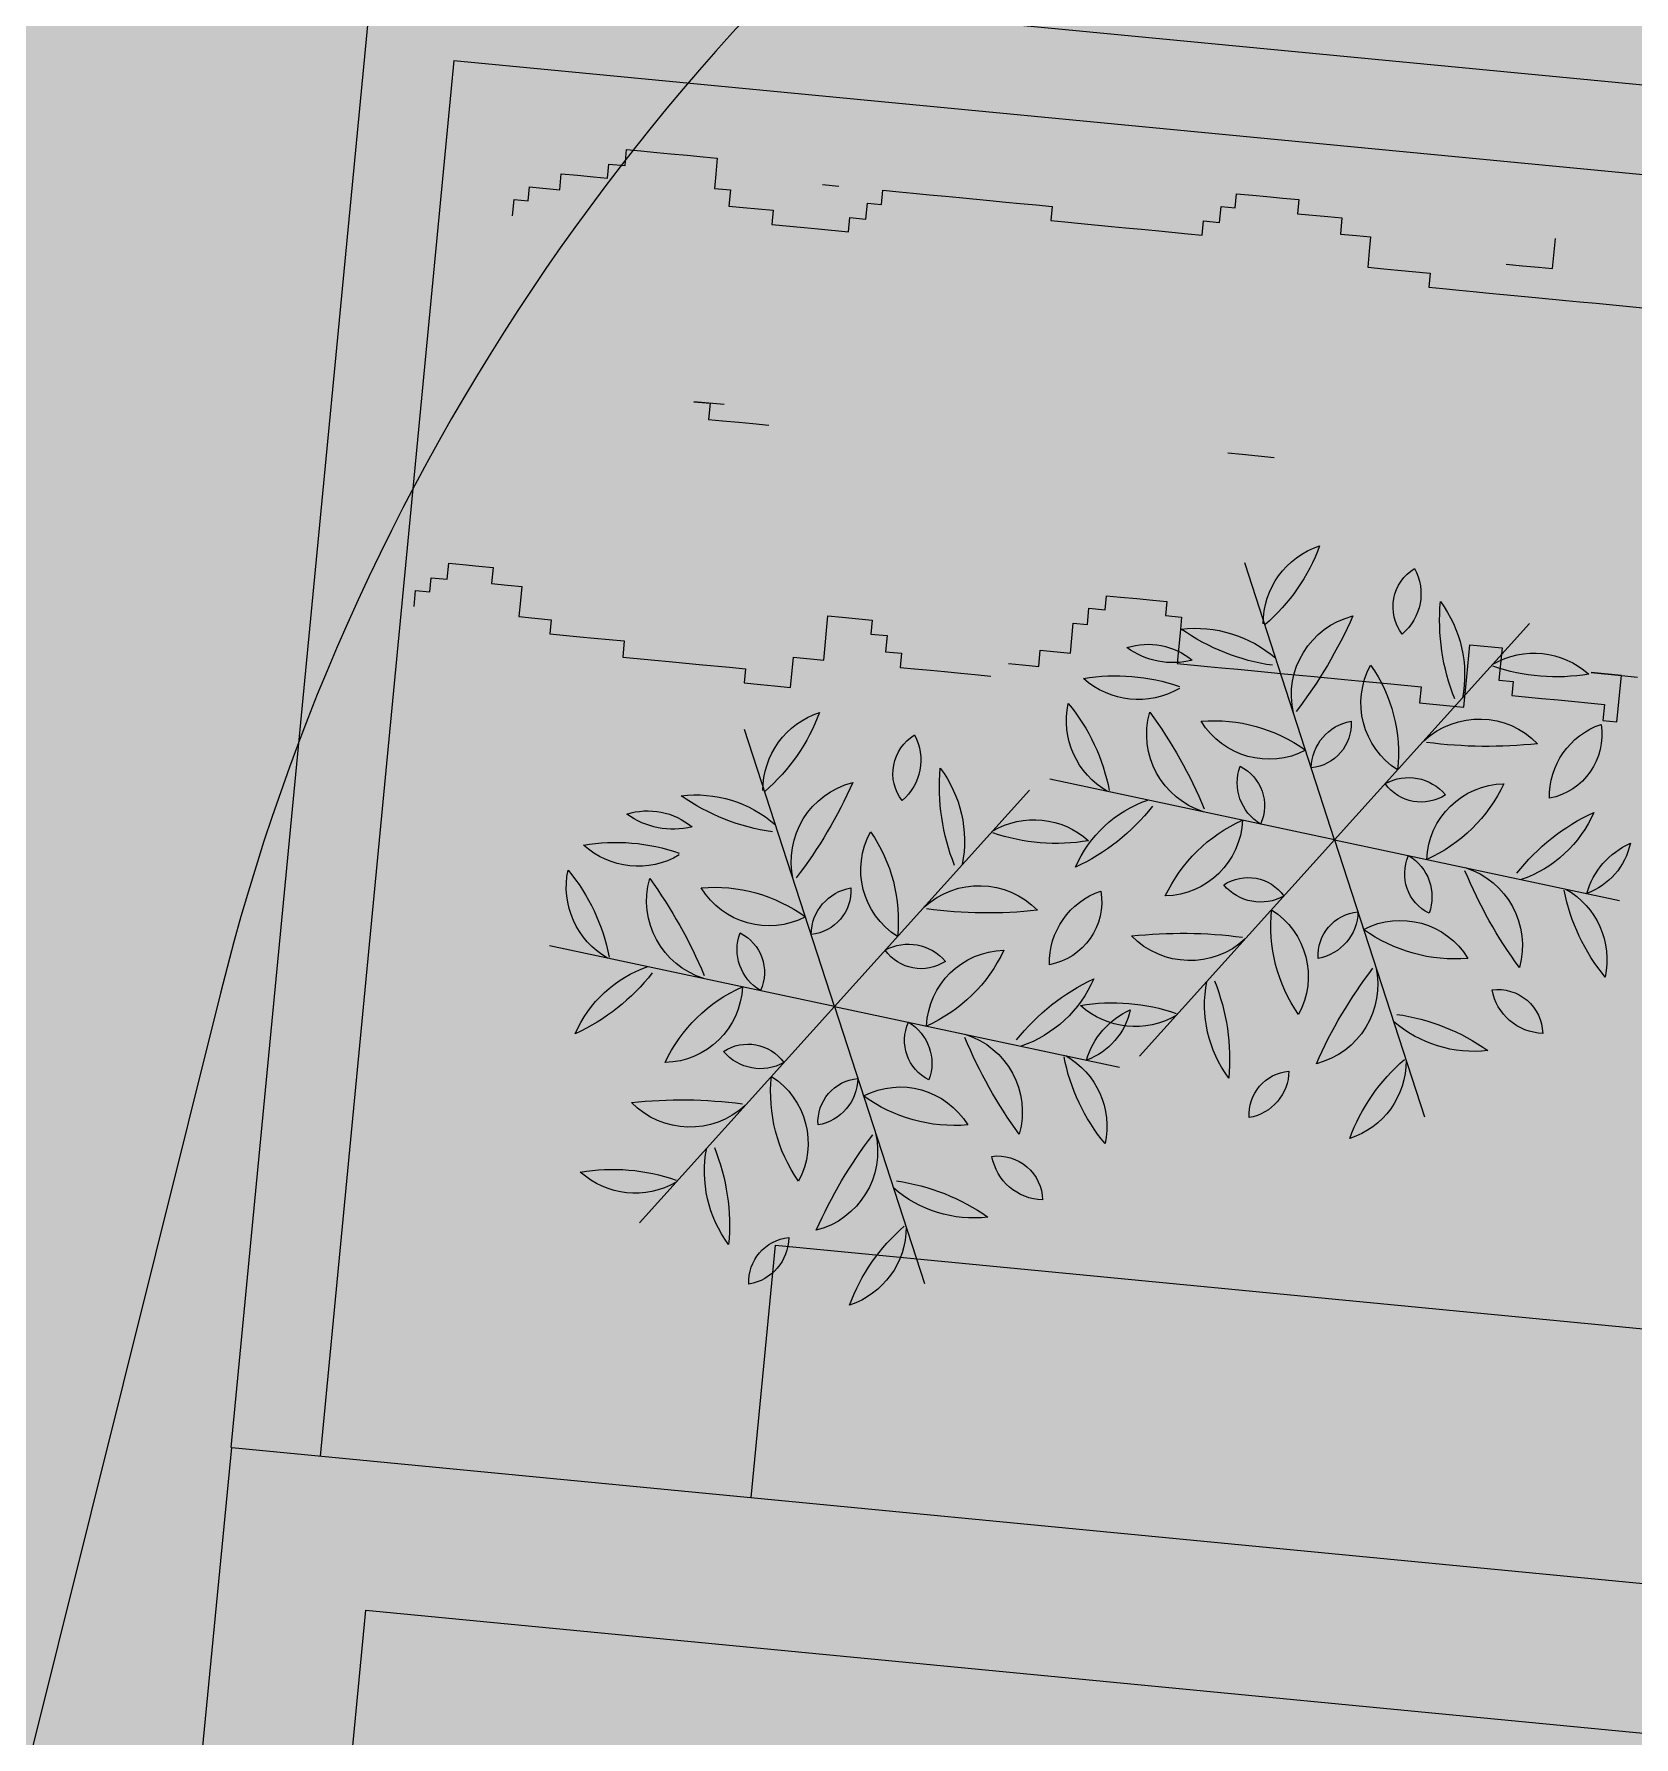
# Model space of a CAD drawing. Extents: x 302512 to 1034855, y -184136 to 410364.
# Drawn here: x 450131 to 454422, y -21027 to -16460 of the extents above; entities that cross this region are included whole.
import ezdxf

# ---------------------------------------------------------------- set-up
doc = ezdxf.new("R2010")
doc.units = 0
doc.header["$MEASUREMENT"] = 0
for name, color, linetype in [('2D', 3, 'Continuous'), ('WALL', 4, 'Continuous'), ('WZ', 2, 'Continuous'), ('总图线11', 41, 'Continuous'), ('树', 80, 'Continuous'), ('环境', 8, 'Continuous'), ('道路线', 161, 'Continuous')]:
    doc.layers.add(name, color=color, linetype=linetype)
doc.styles.add('-楷体_GB2312', font='STZHONGS.TTF', dxfattribs={"width": 0.8})

# ---------------------------------------------------------------- blocks, each defined once
blk = doc.blocks.new('A$C1DC86410')
at = {"layer": 'WZ'}
for p, q in [((2100.231635808945, 14919.89505699277), (8940.231635808945, 14919.89505699277)), ((2100.231635808945, 9419.89505699277), (2100.231635808945, 14919.89505699277)), ((2500.231635808945, 14519.89505700022), (8540.23163574934, 14519.89505697787)), ((2500.231635808945, 9019.89505700022), (2500.231635808945, 14519.89505700022))]:
    blk.add_line(p, q, dxfattribs=at)
blk.add_lwpolyline([(3500.231635808945, 14919.89505699277), (3500.231635808945, 15599.89505699277), (7440.231635808945, 15599.89505699277), (7440.231635808945, 14919.89505699277)], dxfattribs=at)
blk = doc.blocks.new('M_F21')
at = {"color": 3, "linetype": 'Continuous'}
for p, q in [((-2082.843087712059, 559.4603391255332), (-2053.890522965425, 559.4603391255332)), ((-2082.843087712059, 559.4603391255332), (-2082.843087712059, 559.4603391255332)), ((-2082.843087712059, 534.1438583831787), (-2082.843087712059, 559.4603391255332)), ((-2053.890522965425, 559.4603391255332), (-2028.55702881212, 559.4603391255332)), ((-2053.890522965425, 559.4603391255332), (-2053.890522965425, 559.4603391255332)), ((-2028.55702881212, 559.4603391255332), (-1999.604464065485, 559.4603391255332)), ((-2028.55702881212, 559.4603391255332), (-2028.55702881212, 559.4603391255332)), ((-1999.604464065485, 559.4603391255332), (-1970.651899318851, 559.4603391255332)), ((-1999.604464065485, 559.4603391255332), (-1999.604464065485, 559.4603391255332)), ((-1970.651899318851, 559.4603391255332), (-1970.651899318851, 534.1438583831787)), ((-3175.802406897511, 534.1438583831787), (-3150.468912744205, 534.1438583831787)), ((-3175.802406897511, 534.1438583831787), (-3175.802406897511, 534.1438583831787)), ((-3175.802406897511, 505.210737534775), (-3175.802406897511, 534.1438583831787)), ((-3150.468912744205, 534.1438583831787), (-3121.516347997571, 534.1438583831787)), ((-3150.468912744205, 534.1438583831787), (-3150.468912744205, 534.1438583831787)), ((-3121.516347997571, 534.1438583831787), (-3096.182853844266, 534.1438583831787)), ((-3121.516347997571, 534.1438583831787), (-3121.516347997571, 534.1438583831787)), ((-3096.182853844266, 534.1438583831787), (-3067.230289097632, 534.1438583831787)), ((-3096.182853844266, 534.1438583831787), (-3096.182853844266, 534.1438583831787)), ((-3067.230289097632, 534.1438583831787), (-3038.277724350997, 534.1438583831787)), ((-3067.230289097632, 534.1438583831787), (-3067.230289097632, 534.1438583831787)), ((-3038.277724350997, 534.1438583831787), (-3012.944230197692, 534.1438583831787)), ((-3038.277724350997, 534.1438583831787), (-3038.277724350997, 534.1438583831787)), ((-3012.944230197692, 534.1438583831787), (-3012.944230197692, 505.210737534775)), ((-3012.944230197692, 534.1438583831787), (-3012.944230197692, 534.1438583831787)), ((-2108.176581865364, 534.1438583831787), (-2082.843087712059, 534.1438583831787)), ((-2108.176581865364, 505.210737534775), (-2108.176581865364, 534.1438583831787)), ((-2082.843087712059, 534.1438583831787), (-2082.843087712059, 534.1438583831787)), ((-1970.651899318851, 534.1438583831787), (-1916.365840418911, 534.1438583831787)), ((-1916.365840418911, 534.1438583831787), (-1891.032346265605, 534.1438583831787)), ((-1916.365840418911, 534.1438583831787), (-1916.365840418911, 534.1438583831787)), ((-1891.032346265605, 534.1438583831787), (-1891.032346265605, 505.210737534775)), ((-1891.032346265605, 534.1438583831787), (-1891.032346265605, 534.1438583831787)), ((-1507.410863372699, 534.1438583831787), (-1507.410863372699, 534.1438583831787)), ((-1507.410863372699, 479.8942567924223), (-1507.410863372699, 534.1438583831787)), ((-3204.754971644145, 505.210737534775), (-3175.802406897511, 505.210737534775)), ((-3204.754971644145, 479.8942567924223), (-3204.754971644145, 505.210737534775)), ((-3175.802406897511, 505.210737534775), (-3175.802406897511, 505.210737534775)), ((-3012.944230197692, 505.210737534775), (-3012.944230197692, 479.8942567924223)), ((-3012.944230197692, 505.210737534775), (-3012.944230197692, 505.210737534775)), ((-2821.133488751238, 505.210737534775), (-2792.180924004604, 505.210737534775)), ((-2792.180924004604, 505.210737534775), (-2792.180924004604, 505.210737534775)), ((-2712.561370951359, 505.210737534775), (-2683.608806204725, 505.210737534775)), ((-2712.561370951359, 505.210737534775), (-2712.561370951359, 505.210737534775)), ((-2712.561370951359, 479.8942567924223), (-2712.561370951359, 505.210737534775)), ((-2683.608806204725, 505.210737534775), (-2658.275312051419, 505.210737534775)), ((-2683.608806204725, 505.210737534775), (-2683.608806204725, 505.210737534775)), ((-2658.275312051419, 505.210737534775), (-2629.322747304785, 505.210737534775)), ((-2658.275312051419, 505.210737534775), (-2658.275312051419, 505.210737534775)), ((-2629.322747304785, 505.210737534775), (-2600.37018255815, 505.210737534775)), ((-2629.322747304785, 505.210737534775), (-2629.322747304785, 505.210737534775)), ((-2600.37018255815, 505.210737534775), (-2575.036688404845, 505.210737534775)), ((-2600.37018255815, 505.210737534775), (-2600.37018255815, 505.210737534775)), ((-2575.036688404845, 505.210737534775), (-2520.750629504906, 505.210737534775)), ((-2575.036688404845, 505.210737534775), (-2575.036688404845, 505.210737534775)), ((-2520.750629504906, 505.210737534775), (-2491.798064758272, 505.210737534775)), ((-2520.750629504906, 505.210737534775), (-2520.750629504906, 505.210737534775)), ((-2491.798064758272, 505.210737534775), (-2466.464570604966, 505.210737534775)), ((-2491.798064758272, 505.210737534775), (-2491.798064758272, 505.210737534775)), ((-2466.464570604966, 505.210737534775), (-2437.512005858332, 505.210737534775)), ((-2466.464570604966, 505.210737534775), (-2466.464570604966, 505.210737534775)), ((-2437.512005858332, 505.210737534775), (-2408.559441111697, 505.210737534775)), ((-2437.512005858332, 505.210737534775), (-2437.512005858332, 505.210737534775)), ((-2408.559441111697, 505.210737534775), (-2408.559441111697, 479.8942567924223)), ((-2137.129146611998, 505.210737534775), (-2108.176581865364, 505.210737534775)), ((-2137.129146611998, 479.8942567924223), (-2137.129146611998, 505.210737534775)), ((-1891.032346265605, 505.210737534775), (-1862.079781518971, 505.210737534775)), ((-1891.032346265605, 505.210737534775), (-1891.032346265605, 505.210737534775)), ((-1862.079781518971, 505.210737534775), (-1836.746287365666, 505.210737534775)), ((-1862.079781518971, 505.210737534775), (-1862.079781518971, 505.210737534775)), ((-1836.746287365666, 505.210737534775), (-1836.746287365666, 479.8942567924223)), ((-1836.746287365666, 505.210737534775), (-1836.746287365666, 505.210737534775)), ((-3287.99359529072, 479.8942567924223), (-3259.041030544086, 479.8942567924223)), ((-3287.99359529072, 479.8942567924223), (-3287.99359529072, 479.8942567924223)), ((-3287.99359529072, 450.9611359440187), (-3287.99359529072, 479.8942567924223)), ((-3259.041030544086, 479.8942567924223), (-3230.088465797451, 479.8942567924223)), ((-3259.041030544086, 479.8942567924223), (-3259.041030544086, 479.8942567924223)), ((-3230.088465797451, 479.8942567924223), (-3204.754971644145, 479.8942567924223)), ((-3230.088465797451, 479.8942567924223), (-3230.088465797451, 479.8942567924223)), ((-3012.944230197692, 479.8942567924223), (-2983.991665451058, 479.8942567924223)), ((-3012.944230197692, 479.8942567924223), (-3012.944230197692, 479.8942567924223)), ((-2983.991665451058, 479.8942567924223), (-2983.991665451058, 450.9611359440187)), ((-2737.894865104665, 479.8942567924223), (-2712.561370951359, 479.8942567924223)), ((-2737.894865104665, 450.9611359440187), (-2737.894865104665, 479.8942567924223)), ((-2408.559441111697, 479.8942567924223), (-2383.225946958391, 479.8942567924223)), ((-2383.225946958391, 479.8942567924223), (-2354.273382211757, 479.8942567924223)), ((-2383.225946958391, 479.8942567924223), (-2383.225946958391, 479.8942567924223)), ((-2354.273382211757, 479.8942567924223), (-2299.987323311818, 479.8942567924223)), ((-2354.273382211757, 479.8942567924223), (-2354.273382211757, 479.8942567924223)), ((-2299.987323311818, 479.8942567924223), (-2274.653829158513, 479.8942567924223)), ((-2299.987323311818, 479.8942567924223), (-2299.987323311818, 479.8942567924223)), ((-2274.653829158513, 479.8942567924223), (-2245.701264411879, 479.8942567924223)), ((-2274.653829158513, 479.8942567924223), (-2274.653829158513, 479.8942567924223)), ((-2245.701264411879, 479.8942567924223), (-2220.367770258573, 479.8942567924223)), ((-2245.701264411879, 479.8942567924223), (-2245.701264411879, 479.8942567924223)), ((-2220.367770258573, 479.8942567924223), (-2191.415205511938, 479.8942567924223)), ((-2220.367770258573, 479.8942567924223), (-2220.367770258573, 479.8942567924223)), ((-2191.415205511938, 479.8942567924223), (-2162.462640765304, 479.8942567924223)), ((-2191.415205511938, 479.8942567924223), (-2191.415205511938, 479.8942567924223)), ((-2162.462640765304, 479.8942567924223), (-2137.129146611998, 479.8942567924223)), ((-2162.462640765304, 479.8942567924223), (-2162.462640765304, 479.8942567924223)), ((-1836.746287365666, 479.8942567924223), (-1836.746287365666, 450.9611359440187)), ((-1836.746287365666, 479.8942567924223), (-1836.746287365666, 479.8942567924223)), ((-1590.649487019273, 479.8942567924223), (-1561.696922272638, 479.8942567924223)), ((-1561.696922272638, 479.8942567924223), (-1532.744357526004, 479.8942567924223)), ((-1561.696922272638, 479.8942567924223), (-1561.696922272638, 479.8942567924223)), ((-1532.744357526004, 479.8942567924223), (-1507.410863372699, 479.8942567924223)), ((-1532.744357526004, 479.8942567924223), (-1532.744357526004, 479.8942567924223)), ((-1507.410863372699, 479.8942567924223), (-1507.410863372699, 479.8942567924223)), ((-3342.279654190659, 450.9611359440187), (-3287.99359529072, 450.9611359440187)), ((-3342.279654190659, 450.9611359440187), (-3342.279654190659, 450.9611359440187)), ((-3342.279654190659, 425.6446552016641), (-3342.279654190659, 450.9611359440187)), ((-3287.99359529072, 450.9611359440187), (-3287.99359529072, 450.9611359440187)), ((-2983.991665451058, 450.9611359440187), (-2958.658171297752, 450.9611359440187)), ((-2958.658171297752, 450.9611359440187), (-2904.372112397812, 450.9611359440187)), ((-2958.658171297752, 450.9611359440187), (-2958.658171297752, 450.9611359440187)), ((-2904.372112397812, 450.9611359440187), (-2904.372112397812, 425.6446552016641)), ((-2766.847429851299, 450.9611359440187), (-2737.894865104665, 450.9611359440187)), ((-2766.847429851299, 450.9611359440187), (-2766.847429851299, 450.9611359440187)), ((-2766.847429851299, 425.6446552016641), (-2766.847429851299, 450.9611359440187)), ((-2737.894865104665, 450.9611359440187), (-2737.894865104665, 450.9611359440187)), ((-1836.746287365666, 450.9611359440187), (-1807.793722619032, 450.9611359440187)), ((-1836.746287365666, 450.9611359440187), (-1836.746287365666, 450.9611359440187)), ((-1807.793722619032, 450.9611359440187), (-1782.460228465727, 450.9611359440187)), ((-1807.793722619032, 450.9611359440187), (-1807.793722619032, 450.9611359440187)), ((-1782.460228465727, 450.9611359440187), (-1724.555098972458, 450.9611359440187)), ((-1782.460228465727, 450.9611359440187), (-1782.460228465727, 450.9611359440187)), ((-1724.555098972458, 450.9611359440187), (-1724.555098972458, 425.6446552016641)), ((-3367.613148343964, 425.6446552016641), (-3342.279654190659, 425.6446552016641)), ((-3367.613148343964, 396.7115343532605), (-3367.613148343964, 425.6446552016641)), ((-2904.372112397812, 425.6446552016641), (-2846.466982904543, 425.6446552016641)), ((-2846.466982904543, 425.6446552016641), (-2821.133488751238, 425.6446552016641)), ((-2846.466982904543, 425.6446552016641), (-2846.466982904543, 425.6446552016641)), ((-2821.133488751238, 425.6446552016641), (-2766.847429851299, 425.6446552016641)), ((-2821.133488751238, 425.6446552016641), (-2821.133488751238, 425.6446552016641)), ((-2766.847429851299, 425.6446552016641), (-2766.847429851299, 425.6446552016641)), ((-1724.555098972458, 425.6446552016641), (-1699.221604819152, 425.6446552016641)), ((-1699.221604819152, 425.6446552016641), (-1670.269040072518, 425.6446552016641)), ((-1699.221604819152, 425.6446552016641), (-1699.221604819152, 425.6446552016641)), ((-1670.269040072518, 425.6446552016641), (-1644.935545919212, 425.6446552016641)), ((-1670.269040072518, 425.6446552016641), (-1670.269040072518, 425.6446552016641)), ((-1644.935545919212, 425.6446552016641), (-1615.982981172578, 425.6446552016641)), ((-1644.935545919212, 425.6446552016641), (-1644.935545919212, 425.6446552016641)), ((-1615.982981172578, 425.6446552016641), (-1590.649487019273, 425.6446552016641)), ((-1615.982981172578, 425.6446552016641), (-1615.982981172578, 425.6446552016641)), ((-1590.649487019273, 425.6446552016641), (-1532.744357526004, 425.6446552016641)), ((-1590.649487019273, 425.6446552016641), (-1590.649487019273, 425.6446552016641)), ((-1532.744357526004, 425.6446552016641), (-1478.458298626064, 425.6446552016641)), ((-1532.744357526004, 425.6446552016641), (-1532.744357526004, 425.6446552016641)), ((-1478.458298626064, 425.6446552016641), (-1453.124804472759, 425.6446552016641)), ((-1478.458298626064, 425.6446552016641), (-1478.458298626064, 425.6446552016641)), ((-1453.124804472759, 425.6446552016641), (-1424.172239726125, 425.6446552016641)), ((-1453.124804472759, 425.6446552016641), (-1453.124804472759, 425.6446552016641)), ((-1424.172239726125, 425.6446552016641), (-1369.886180826185, 425.6446552016641)), ((-1424.172239726125, 425.6446552016641), (-1424.172239726125, 425.6446552016641)), ((-1369.886180826185, 425.6446552016641), (-1315.600121926245, 425.6446552016641)), ((-1369.886180826185, 425.6446552016641), (-1369.886180826185, 425.6446552016641)), ((-3012.944230197692, 96.53040555106963), (-2983.991665451058, 96.53040555106963)), ((-3012.944230197692, 96.53040555106963), (-3012.944230197692, 96.53040555106963)), ((-2958.658171297752, 96.53040555106963), (-3012.944230197692, 96.53040555106963)), ((-2983.991665451058, 96.53040555106963), (-2983.991665451058, 67.59728470266418)), ((-2053.890522965425, 96.53040555106963), (-2028.55702881212, 96.53040555106963)), ((-2028.55702881212, 96.53040555106963), (-1999.604464065485, 96.53040555106963)), ((-2028.55702881212, 96.53040555106963), (-2028.55702881212, 96.53040555106963)), ((-1999.604464065485, 96.53040555106963), (-1970.651899318851, 96.53040555106963)), ((-1999.604464065485, 96.53040555106963), (-1999.604464065485, 96.53040555106963)), ((-1970.651899318851, 96.53040555106963), (-1970.651899318851, 96.53040555106963)), ((-2983.991665451058, 67.59728470266418), (-2958.658171297752, 67.59728470266418)), ((-2958.658171297752, 67.59728470266418), (-2929.705606551118, 67.59728470266418)), ((-2958.658171297752, 67.59728470266418), (-2958.658171297752, 67.59728470266418)), ((-2929.705606551118, 67.59728470266418), (-2904.372112397812, 67.59728470266418)), ((-2929.705606551118, 67.59728470266418), (-2929.705606551118, 67.59728470266418)), ((-2904.372112397812, 67.59728470266418), (-2875.419547651178, 67.59728470266418)), ((-2904.372112397812, 67.59728470266418), (-2904.372112397812, 67.59728470266418)), ((-2875.419547651178, 67.59728470266418), (-2875.419547651178, 67.59728470266418)), ((-2245.701264411879, -178.3342425087685), (-2220.367770258573, -178.3342425087685)), ((-2245.701264411879, -178.3342425087685), (-2245.701264411879, -178.3342425087685)), ((-2245.701264411879, -203.6507232511231), (-2245.701264411879, -178.3342425087685)), ((-2220.367770258573, -178.3342425087685), (-2191.415205511938, -178.3342425087685)), ((-2220.367770258573, -178.3342425087685), (-2220.367770258573, -178.3342425087685)), ((-2191.415205511938, -178.3342425087685), (-2162.462640765304, -178.3342425087685)), ((-2191.415205511938, -178.3342425087685), (-2191.415205511938, -178.3342425087685)), ((-2162.462640765304, -178.3342425087685), (-2137.129146611998, -178.3342425087685)), ((-2162.462640765304, -178.3342425087685), (-2162.462640765304, -178.3342425087685)), ((-2137.129146611998, -178.3342425087685), (-2137.129146611998, -203.6507232511231)), ((-2274.653829158513, -203.6507232511231), (-2245.701264411879, -203.6507232511231)), ((-2274.653829158513, -203.6507232511231), (-2274.653829158513, -203.6507232511231)), ((-2274.653829158513, -232.5838440995267), (-2274.653829158513, -203.6507232511231)), ((-2245.701264411879, -203.6507232511231), (-2245.701264411879, -203.6507232511231)), ((-2137.129146611998, -203.6507232511231), (-2108.176581865364, -203.6507232511231)), ((-2108.176581865364, -203.6507232511231), (-2108.176581865364, -232.5838440995267)), ((-2108.176581865364, -203.6507232511231), (-2108.176581865364, -203.6507232511231)), ((-1590.649487019273, -203.6507232511231), (-1532.744357526004, -203.6507232511231)), ((-1590.649487019273, -203.6507232511231), (-1590.649487019273, -203.6507232511231)), ((-1590.649487019273, -261.5169649479303), (-1590.649487019273, -203.6507232511231)), ((-1532.744357526004, -203.6507232511231), (-1532.744357526004, -232.5838440995267)), ((-1532.744357526004, -203.6507232511231), (-1532.744357526004, -203.6507232511231)), ((-3421.899207243904, -232.5838440995267), (-3396.565713090598, -232.5838440995267)), ((-3421.899207243904, -261.5169649479303), (-3421.899207243904, -232.5838440995267)), ((-3396.565713090598, -232.5838440995267), (-3367.613148343964, -232.5838440995267)), ((-3396.565713090598, -232.5838440995267), (-3396.565713090598, -232.5838440995267)), ((-3367.613148343964, -232.5838440995267), (-3342.279654190659, -232.5838440995267)), ((-3367.613148343964, -232.5838440995267), (-3367.613148343964, -232.5838440995267)), ((-3342.279654190659, -232.5838440995267), (-3342.279654190659, -261.5169649479303)), ((-3342.279654190659, -232.5838440995267), (-3342.279654190659, -232.5838440995267)), ((-2299.987323311818, -232.5838440995267), (-2274.653829158513, -232.5838440995267)), ((-2299.987323311818, -286.833445690283), (-2299.987323311818, -232.5838440995267)), ((-2108.176581865364, -232.5838440995267), (-2108.176581865364, -261.5169649479303)), ((-2108.176581865364, -232.5838440995267), (-2108.176581865364, -232.5838440995267)), ((-1532.744357526004, -232.5838440995267), (-1532.744357526004, -261.5169649479303)), ((-1532.744357526004, -232.5838440995267), (-1532.744357526004, -232.5838440995267)), ((-1369.886180826185, -232.5838440995267), (-1315.600121926245, -232.5838440995267)), ((-1315.600121926245, -232.5838440995267), (-1369.886180826185, -232.5838440995267)), ((-1315.600121926245, -232.5838440995267), (-1286.647557179611, -232.5838440995267)), ((-1315.600121926245, -232.5838440995267), (-1315.600121926245, -232.5838440995267)), ((-1315.600121926245, -315.7665665386885), (-1315.600121926245, -232.5838440995267)), ((-3450.851771990539, -261.5169649479303), (-3421.899207243904, -261.5169649479303)), ((-3450.851771990539, -286.833445690283), (-3450.851771990539, -261.5169649479303)), ((-3342.279654190659, -261.5169649479303), (-3313.327089444025, -261.5169649479303)), ((-3342.279654190659, -261.5169649479303), (-3342.279654190659, -261.5169649479303)), ((-3313.327089444025, -261.5169649479303), (-3287.99359529072, -261.5169649479303)), ((-3313.327089444025, -261.5169649479303), (-3313.327089444025, -261.5169649479303)), ((-3287.99359529072, -261.5169649479303), (-3287.99359529072, -286.833445690283)), ((-3287.99359529072, -261.5169649479303), (-3287.99359529072, -261.5169649479303)), ((-2737.894865104665, -261.5169649479303), (-2712.561370951359, -261.5169649479303)), ((-2737.894865104665, -261.5169649479303), (-2737.894865104665, -261.5169649479303)), ((-2737.894865104665, -341.0830472810412), (-2737.894865104665, -261.5169649479303)), ((-2712.561370951359, -261.5169649479303), (-2658.275312051419, -261.5169649479303)), ((-2712.561370951359, -261.5169649479303), (-2712.561370951359, -261.5169649479303)), ((-2658.275312051419, -261.5169649479303), (-2658.275312051419, -286.833445690283)), ((-2658.275312051419, -261.5169649479303), (-2658.275312051419, -261.5169649479303)), ((-2108.176581865364, -261.5169649479303), (-2108.176581865364, -286.833445690283)), ((-2108.176581865364, -261.5169649479303), (-2108.176581865364, -261.5169649479303)), ((-1590.649487019273, -261.5169649479303), (-1590.649487019273, -261.5169649479303)), ((-1590.649487019273, -315.7665665386885), (-1590.649487019273, -261.5169649479303)), ((-1532.744357526004, -261.5169649479303), (-1507.410863372699, -261.5169649479303)), ((-1532.744357526004, -261.5169649479303), (-1532.744357526004, -261.5169649479303)), ((-1507.410863372699, -261.5169649479303), (-1507.410863372699, -286.833445690283)), ((-3476.185266143844, -286.833445690283), (-3450.851771990539, -286.833445690283)), ((-3476.185266143844, -286.833445690283), (-3476.185266143844, -286.833445690283)), ((-3476.185266143844, -315.7665665386885), (-3476.185266143844, -286.833445690283)), ((-3287.99359529072, -286.833445690283), (-3287.99359529072, -315.7665665386885)), ((-3287.99359529072, -286.833445690283), (-3287.99359529072, -286.833445690283)), ((-2658.275312051419, -286.833445690283), (-2629.322747304785, -286.833445690283)), ((-2658.275312051419, -286.833445690283), (-2658.275312051419, -286.833445690283)), ((-2629.322747304785, -286.833445690283), (-2629.322747304785, -315.7665665386885)), ((-2354.273382211757, -286.833445690283), (-2299.987323311818, -286.833445690283)), ((-2354.273382211757, -315.7665665386885), (-2354.273382211757, -286.833445690283)), ((-2108.176581865364, -286.833445690283), (-2053.890522965425, -286.833445690283)), ((-2108.176581865364, -286.833445690283), (-2108.176581865364, -286.833445690283)), ((-2053.890522965425, -286.833445690283), (-2028.55702881212, -286.833445690283)), ((-2053.890522965425, -286.833445690283), (-2053.890522965425, -286.833445690283)), ((-2028.55702881212, -286.833445690283), (-1999.604464065485, -286.833445690283)), ((-2028.55702881212, -286.833445690283), (-2028.55702881212, -286.833445690283)), ((-1999.604464065485, -286.833445690283), (-1945.318405165545, -286.833445690283)), ((-1999.604464065485, -286.833445690283), (-1999.604464065485, -286.833445690283)), ((-1945.318405165545, -286.833445690283), (-1916.365840418911, -286.833445690283)), ((-1945.318405165545, -286.833445690283), (-1945.318405165545, -286.833445690283)), ((-1916.365840418911, -286.833445690283), (-1862.079781518971, -286.833445690283)), ((-1916.365840418911, -286.833445690283), (-1916.365840418911, -286.833445690283)), ((-1862.079781518971, -286.833445690283), (-1807.793722619032, -286.833445690283)), ((-1862.079781518971, -286.833445690283), (-1862.079781518971, -286.833445690283)), ((-1807.793722619032, -286.833445690283), (-1782.460228465727, -286.833445690283)), ((-1807.793722619032, -286.833445690283), (-1807.793722619032, -286.833445690283)), ((-1782.460228465727, -286.833445690283), (-1724.555098972458, -286.833445690283)), ((-1782.460228465727, -286.833445690283), (-1782.460228465727, -286.833445690283)), ((-1724.555098972458, -286.833445690283), (-1670.269040072518, -286.833445690283)), ((-1724.555098972458, -286.833445690283), (-1724.555098972458, -286.833445690283)), ((-1670.269040072518, -286.833445690283), (-1670.269040072518, -315.7665665386885)), ((-1670.269040072518, -286.833445690283), (-1670.269040072518, -286.833445690283)), ((-1507.410863372699, -286.833445690283), (-1453.124804472759, -286.833445690283)), ((-1453.124804472759, -286.833445690283), (-1424.172239726125, -286.833445690283)), ((-1453.124804472759, -286.833445690283), (-1453.124804472759, -286.833445690283)), ((-1424.172239726125, -286.833445690283), (-1340.93361607955, -286.833445690283)), ((-1424.172239726125, -286.833445690283), (-1424.172239726125, -286.833445690283)), ((-1340.93361607955, -286.833445690283), (-1340.93361607955, -315.7665665386885)), ((-3287.99359529072, -315.7665665386885), (-3259.041030544086, -315.7665665386885)), ((-3287.99359529072, -315.7665665386885), (-3287.99359529072, -315.7665665386885)), ((-3259.041030544086, -315.7665665386885), (-3230.088465797451, -315.7665665386885)), ((-3259.041030544086, -315.7665665386885), (-3259.041030544086, -315.7665665386885)), ((-3230.088465797451, -315.7665665386885), (-3230.088465797451, -341.0830472810412)), ((-2629.322747304785, -315.7665665386885), (-2600.37018255815, -315.7665665386885)), ((-2600.37018255815, -315.7665665386885), (-2600.37018255815, -341.0830472810412)), ((-2408.559441111697, -315.7665665386885), (-2383.225946958391, -315.7665665386885)), ((-2383.225946958391, -315.7665665386885), (-2354.273382211757, -315.7665665386885)), ((-2383.225946958391, -315.7665665386885), (-2383.225946958391, -315.7665665386885)), ((-2354.273382211757, -315.7665665386885), (-2354.273382211757, -315.7665665386885)), ((-1670.269040072518, -315.7665665386885), (-1615.982981172578, -315.7665665386885)), ((-1615.982981172578, -315.7665665386885), (-1590.649487019273, -315.7665665386885)), ((-1615.982981172578, -315.7665665386885), (-1615.982981172578, -315.7665665386885)), ((-1590.649487019273, -315.7665665386885), (-1590.649487019273, -315.7665665386885)), ((-1340.93361607955, -315.7665665386885), (-1315.600121926245, -315.7665665386885)), ((-1315.600121926245, -315.7665665386885), (-1315.600121926245, -315.7665665386885)), ((-3230.088465797451, -341.0830472810412), (-3175.802406897511, -341.0830472810412)), ((-3175.802406897511, -341.0830472810412), (-3150.468912744205, -341.0830472810412)), ((-3175.802406897511, -341.0830472810412), (-3175.802406897511, -341.0830472810412)), ((-3150.468912744205, -341.0830472810412), (-3096.182853844266, -341.0830472810412)), ((-3150.468912744205, -341.0830472810412), (-3150.468912744205, -341.0830472810412)), ((-3096.182853844266, -341.0830472810412), (-3096.182853844266, -370.0161681294448)), ((-2792.180924004604, -341.0830472810412), (-2737.894865104665, -341.0830472810412)), ((-2792.180924004604, -395.3326488717994), (-2792.180924004604, -341.0830472810412)), ((-2600.37018255815, -341.0830472810412), (-2575.036688404845, -341.0830472810412)), ((-2575.036688404845, -341.0830472810412), (-2546.084123658211, -341.0830472810412)), ((-2575.036688404845, -341.0830472810412), (-2575.036688404845, -341.0830472810412)), ((-2546.084123658211, -341.0830472810412), (-2520.750629504906, -341.0830472810412)), ((-2546.084123658211, -341.0830472810412), (-2546.084123658211, -341.0830472810412)), ((-2520.750629504906, -341.0830472810412), (-2491.798064758272, -341.0830472810412)), ((-2520.750629504906, -341.0830472810412), (-2520.750629504906, -341.0830472810412)), ((-2491.798064758272, -341.0830472810412), (-2466.464570604966, -341.0830472810412)), ((-2491.798064758272, -341.0830472810412), (-2491.798064758272, -341.0830472810412)), ((-2466.464570604966, -341.0830472810412), (-2437.512005858332, -341.0830472810412)), ((-2466.464570604966, -341.0830472810412), (-2466.464570604966, -341.0830472810412)), ((-2437.512005858332, -341.0830472810412), (-2437.512005858332, -341.0830472810412)), ((-3096.182853844266, -370.0161681294448), (-3038.277724350997, -370.0161681294448)), ((-3038.277724350997, -370.0161681294448), (-3012.944230197692, -370.0161681294448)), ((-3038.277724350997, -370.0161681294448), (-3038.277724350997, -370.0161681294448)), ((-3012.944230197692, -370.0161681294448), (-2958.658171297752, -370.0161681294448)), ((-3012.944230197692, -370.0161681294448), (-3012.944230197692, -370.0161681294448)), ((-2958.658171297752, -370.0161681294448), (-2904.372112397812, -370.0161681294448)), ((-2958.658171297752, -370.0161681294448), (-2958.658171297752, -370.0161681294448)), ((-2904.372112397812, -370.0161681294448), (-2875.419547651178, -370.0161681294448)), ((-2904.372112397812, -370.0161681294448), (-2904.372112397812, -370.0161681294448)), ((-2875.419547651178, -370.0161681294448), (-2875.419547651178, -395.3326488717994)), ((-2875.419547651178, -395.3326488717994), (-2846.466982904543, -395.3326488717994)), ((-2846.466982904543, -395.3326488717994), (-2821.133488751238, -395.3326488717994)), ((-2846.466982904543, -395.3326488717994), (-2846.466982904543, -395.3326488717994)), ((-2821.133488751238, -395.3326488717994), (-2792.180924004604, -395.3326488717994)), ((-2821.133488751238, -395.3326488717994), (-2821.133488751238, -395.3326488717994)), ((-2792.180924004604, -395.3326488717994), (-2792.180924004604, -395.3326488717994))]:
    blk.add_line(p, q, dxfattribs=at)
at = {"width": 0.8, "flags": 9}
for tag in ['YSIZE', 'XSIZE']:
    blk.add_attdef(tag, (0, 0), '', height=0.5, dxfattribs=at)
blk = doc.blocks.new('_F35WJL')
at = {"layer": '2D', "color": 0}
for q in [(389.3631749004126, 1200.159587040544), (-844.6871166601777, 937.2781900316477), (1234.050291858613, 262.8813969939947), (-1234.050291851163, -262.8813966959715), (-389.3631751909852, -1200.15958674252), (844.6871166601777, -937.2781897336245)]:
    blk.add_line((0, 0), q, dxfattribs=at)
for centre, major_axis, ratio, start_param, end_param in [((853.0847578644753, 1566.312867492437), (841.002412075175, 0.1101830030834308), 0.9999999870656161, 3.497296671328974, 3.997776278333171), ((-44.30517198890448, 936.6493838578463), (-353.9070729129608, 0.5374524208995648), 0.999999987094856, 3.138748539143009, 4.400616010086137), ((-144.1416240110993, 1066.771297737956), (229.9062968085145, 0.3873912517848371), 0.9999999871019466, 2.64600627727604, 4.008044327409462), ((-448.3436957076192, 1009.175953924656), (-195.2132420724508, 0.3449539677503595), 0.9999999870615404, 2.495212826009593, 4.165741889021879), ((-32.99911326169968, 715.3108422905207), (530.2335342906837, 0.1408839868957051), 0.9999999870726114, 2.501700684105916, 3.333252867765012), ((-1369.711320385337, 950.6882190555334), (914.8988699156637, 0.1777737239578167), 0.9999999870679447, 5.902456974977557, 6.371769512301746), ((1766.639740273356, 1784.4570094347), (2017.456026299773, 0.2004933258100211), 0.9999999870632204, 3.557078740819214, 3.795996734392358), ((-166.2369038909674, 627.6003988981247), (353.2751132003701, 0.3219614409601678), 0.9999999870507092, 6.060096615647433, 7.60381650143645), ((602.9778122603893, 386.23349134624), (530.2334165299206, 0.3804335663292341), 0.9999999871007035, 1.454051351599425, 2.28560353527997), ((138.4644991308451, 1661.548893645406), (914.8988853099619, 0.05849283245329577), 0.9999999870760892, 4.855389799822882, 5.324702337152046), ((-863.8529148548841, 454.9943972378969), (-353.9073944211385, 0.247572681649673), 0.9999999870317459, 4.185127006413488, 5.446994477373615), ((808.3459539487958, 547.9795291721821), (-299.192450354156, 0.1588202316148869), 0.9999999870757001, 4.402658370713992, 5.407759542587487), ((699.1601815223694, 1108.784573063254), (341.0755374616175, 0.01204013996366191), 0.9999999870899767, 4.468423731670036, 5.340861921371873), ((-960.4625298380852, 1546.988605111837), (841.0023880343106, 0.2293243904349131), 0.9999999870567557, 4.544352556601802, 5.044832163600203), ((395.8961493894458, 372.4885341525078), (672.5245124106874, 0.2824706313900184), 0.9999999870602777, 2.532971676622698, 3.244754732938803), ((-457.251529969275, 592.4328904896975), (343.1316258780624, 0.01672383809418158), 0.9999999870804813, 5.279099735853068, 6.782554533902518), ((850.4342936724424, 961.6691315472126), (-353.9070729129608, 0.5374524208995648), 0.999999987094856, 1.04435343670759, 2.306220907730798), ((947.0439083576202, -130.3250766247511), (841.002412075175, 0.1101830030834308), 0.9999999870656161, 1.402901568938986, 1.90338117594172), ((1801.761251799762, 54.41330228745937), (-841.0022899195869, 0.4664831966937074), 0.9999999870833272, 5.592377462872174, 6.092857069874748), ((807.7617069631815, 516.7440268397331), (-353.9073944211385, 0.247572681649673), 0.9999999870317459, 2.090731903991579, 3.352599375012685), ((-626.6363476738334, 169.834819406271), (-353.2752497134538, 0.08488697293311047), 0.9999999870507292, 3.966853160461727, 5.510573046209188), ((520.5326119363308, -156.6118512153625), (-672.5245601764701, 0.124668899463051), 0.9999999870602813, 4.627972168853584, 5.339755225169291), ((2428.704992197454, -637.72636975348), (-2017.456025670891, 0.2067245916322962), 0.9999999870632204, 5.651675690444733, 5.890593684018627), ((460.3994437903166, 457.7655794918537), (-353.2746388846623, 0.6624098608657072), 0.9999999870928198, 1.874092826573658, 3.41781271236077), ((-877.8853148445487, 454.7291919738054), (-279.7396606619323, 0.187617422322167), 0.9999999870558766, 6.121697314311453, 7.664523868297001), ((-1260.467235960066, 187.7597357481718), (329.8058524456541, 0.1476279157568838), 0.9999999870554634, 6.259299496539294, 7.524685073366221), ((119.5582094863057, 501.9838102310896), (-191.0872712813395, 0.3447728246230157), 0.9999999870940944, 6.224647999798716, 7.759308510331895), ((-106.9363727420568, 308.48810569942), (208.1132297478559, 0.418698632657517), 0.9999999870401006, 0.01382987180216707, 1.39612373751499), ((284.4361747652292, 692.2078810930252), (343.1315993701094, 0.1359273098163565), 0.9999999870587637, 4.231554785971292, 5.735009584024177), ((-662.065251916647, 2422.183379486203), (-2017.456025670891, 0.2067245916322962), 0.9999999870632204, 1.462885485657717, 1.701803479230478), ((494.5098425149918, 147.4514598995447), (-191.0872712813395, 0.3447728246230157), 0.9999999870940944, 5.177450448575017, 6.712110959165137), ((213.6903533041477, 246.8536670655012), (208.1133213130574, 0.3704048826851889), 0.999999987075924, 5.250049682939832, 6.632343548561573), ((-741.6877047345042, -99.77499029040337), (-343.1315548567908, 0.2214022848814581), 0.9999999870370436, 3.185398612449116, 4.688853410495255), ((-124.6364625394344, 529.1003853678703), (-672.5242057011817, 0.7016615251481993), 0.9999999870824112, 0.4400399145108725, 1.151822970810735), ((-320.6267260462046, 61.6344386190176), (-208.1135916622544, 0.1570670603240835), 0.9999999871117917, 4.205386670648245, 5.587680536356619), ((-374.9516327232122, 354.5323506295681), (-191.0872712813395, 0.3447728246230157), 0.9999999870940944, 0.9886602437684313, 2.523320754395766), ((635.976925522089, -329.0773509293795), (-530.2335326043897, 0.1471205564859074), 0.9999999870585597, 3.54944140075563, 4.380993584416314), ((-1508.175819508731, -710.8606742918491), (914.8988853099619, 0.05849283245329577), 0.9999999870760892, 0.6665995950283569, 1.135912132356157), ((-635.9769255146384, 329.0773512423038), (530.2335342906837, 0.1408839868957051), 0.9999999870726114, 3.548898235294963, 4.380450418966719), ((741.6877047419548, 99.77499058842659), (343.1316258780624, 0.01672383809418158), 0.9999999870804813, 3.184704633451489, 4.688159431516513), ((124.636462546885, -529.1003850698471), (-672.5245601764701, 0.124668899463051), 0.9999999870602813, 3.580774617662261, 4.29255767397602), ((1508.175819516182, 710.8606745898724), (-914.8988694560455, 0.1800857357324557), 0.9999999870598012, 0.6668603654597267, 1.136172902782946), ((-1419.8858717978, -326.7842161655426), (341.0755374616175, 0.01204013996366191), 0.9999999870899767, 0.2796335268820561, 1.152071716564744), ((-988.8073370456696, 48.1759572327137), (299.1923890518712, 0.2488096156178622), 0.9999999870756895, 3.354098385985062, 4.359199557862828), ((-213.6903532966971, -246.853666767478), (208.1136505760884, 0.01218679862365236), 0.9999999870402057, 2.110178292095413, 3.492472157771943), ((-494.5098425075412, -147.4514596015215), (191.0875717812819, 0.06344114842143517), 0.9999999870941759, 5.175314181251068, 6.709974691806615), ((-460.399443782866, -457.7655791938305), (353.2751132003701, 0.3219614409601678), 0.9999999870507092, 1.871306410880513, 3.415026296629927), ((-2428.704992190003, 637.7263700515032), (-2017.456025670891, 0.2067245916322962), 0.9999999870632204, 2.510083036855075, 2.749001030428625), ((374.9516327306628, -354.5323503315449), (-191.0872712813395, 0.3447728246230157), 0.9999999870940944, 4.130252897358035, 5.664913407985876), ((-825.9631688073277, -520.6213612109423), (353.9073710139016, 0.2790249943607437), 0.9999999870948996, 2.089243950952007, 3.351111421905931), ((-1819.962713643909, -58.29063665866852), (841.0023880343106, 0.2293243904349131), 0.9999999870567557, 5.591550107789091, 6.092029714791815), ((320.6267260536551, -61.63443832099438), (-208.1135916622544, 0.1570670603240835), 0.9999999871117917, 1.06379401705865, 2.446087882766826), ((-284.4361747652292, -692.207880795002), (343.131363701577, 0.424501719704976), 0.9999999870804416, 1.089121129997952, 2.592575928058308), ((-119.5582094788551, -501.9838102310896), (191.0875717812819, 0.06344114842143517), 0.9999999870941759, 6.222511732430823, 7.757172243018422), ((106.9363727495074, -308.4881053864956), (208.1132297478559, 0.418698632657517), 0.9999999870401006, 3.155422525391733, 4.537716391104597), ((457.2515299767256, -592.4328901916742), (-343.1315548567908, 0.2214022848814581), 0.9999999870370436, 5.27979371481657, 6.783248512912432), ((-395.8961493894458, -372.4885338544846), (672.5245124106874, 0.2824706313900184), 0.9999999870602777, 5.67456433021249, 6.386347386528572), ((-520.5326119288802, 156.6118515133858), (-672.5242057011817, 0.7016615251481993), 0.9999999870824112, 1.487237465690819, 2.199020522026956), ((626.636347681284, -169.8348191082478), (-353.2751684290288, 0.2542387540255159), 0.9999999870928972, 0.8257398831934014, 2.369459768983938), ((662.0652519240975, -2422.18337918818), (-2017.456025670891, 0.2067245916322962), 0.9999999870632204, 4.604478139247712, 4.8433961328203), ((166.2369038984179, -627.6003986001015), (-353.2752497134538, 0.08488697293311047), 0.9999999870507292, 6.061248262847799, 7.604968148609976), ((-1766.639740273356, -1784.457009121776), (-2017.455942835364, 0.6139781169588671), 0.999999987063218, 3.557482452942161, 3.796400446513797), ((-706.2135608494282, -843.2213342934847), (195.2132309428786, 0.3511917007394034), 0.9999999870997042, 1.44444920039829, 3.11497826338376), ((-908.1936282888055, -608.572287902236), (229.9062968085145, 0.3873912517848371), 0.9999999871019466, 4.740401379688601, 6.102439429803211), ((1369.711320385337, -950.6882187575102), (-914.8988851678188, 0.06078763734577469), 0.9999999870516585, 5.902717726589431, 6.372030263921361), ((32.99911326915026, -715.3108419924974), (-530.2335326043897, 0.1471205564859074), 0.9999999870585597, 2.502243849552332, 3.333796033225326), ((863.8529148548841, -454.9943969398737), (353.9072572778738, 0.3979500562591832), 0.9999999870738305, 4.183303018849053, 5.445170489839178), ((960.4625298380852, -1546.988604813814), (-841.0023478053531, 0.3467779911585859), 0.9999999870744712, 4.545037575302903, 5.045517182310946), ((-138.4644991233945, -1661.548893347383), (-914.8988694560455, 0.1800857357324557), 0.9999999870598012, 4.855650570239677, 5.32496310756546), ((-602.9778122529387, -386.2334910482168), (-530.2335326043897, 0.1471205564859074), 0.9999999870585597, 1.455046298355066, 2.286598482020405), ((43.80649364739656, -957.3781799376011), (-353.9073944211385, 0.247572681649673), 0.9999999870317459, 6.279522108805665, 7.541389579786482), ((-853.5834361985326, -1587.041663572192), (-841.0024005248812, 0.1777089647289385), 0.9999999870567564, 3.497638991360654, 3.998118598362318), ((406.0055960267782, -998.334237113595), (208.1136505760884, 0.01218679862365236), 0.9999999870402057, 3.157375843302056, 4.539669708965798), ((179.5110134929419, -1191.829941958189), (191.0875717812819, 0.06344114842143517), 0.9999999870941759, 6.222511732430894, 7.757172243018426)]:
    blk.add_ellipse(centre, major_axis=major_axis, ratio=ratio, start_param=start_param, end_param=end_param, dxfattribs=at)
at = {"style": '-楷体_GB2312', "width": 0.8, "flags": 9}
for tag in ['YSIZE', 'XSIZE']:
    blk.add_attdef(tag, (0, 0), '', height=0.5, dxfattribs=at)

msp = doc.modelspace()

# ---------------------------------------------------------------- hatches: boundary and pattern name
at = {"linetype": 'ByBlock', "lineweight": 5}
h = msp.add_hatch(color=256, dxfattribs=at)
h.paths.add_polyline_path([(449237.8332280766, -10247.49772148626), (447442.2985553395, -10200.03156494396), (447475.0090455662, -8962.66955118673), (449270.5437183033, -9010.13570772903)], flags=16)
h.paths.add_polyline_path([(446474.5732798229, -11002.26743065612), (448197.9207322251, -14686.67290019291), (450305.0522746693, -11103.52869772213)], flags=17)
edge = h.paths.add_edge_path()
edge.add_line((499629.4636816632, -17475.1051760246), (302511.8760555636, -12264.17027913826))
edge.add_line((449253.6531622063, -8001.501545720268), (445943.9728309761, -133199.0362653066))
at = {"layer": '环境'}
h = msp.add_hatch(dxfattribs=at)
h.set_pattern_fill('ANGLE,_O', color=256, scale=3000)
h.set_pattern_definition([(0, (-609984.0939585507, -119640.7769003473), (0, 825.0000000000001), [600, -225]), (90, (-609984.0939585507, -119640.7769003473), (-825.0000000000001, 5.051501209517306e-14), [600, -225])])
edge = h.paths.add_edge_path()
edge.add_arc((456452.5202698254, -20483.03600952902), 5999.999999882882, 82.90610739022549, 136.7172286932041, ccw=False)
edge.add_arc((529230.5564035431, 564349.7677956127), 583343.7460008563, 262.9064421242585, 271.3139044814773)
edge.add_arc((556282.2267406606, -32330.84227312566), 19209.61674449953, 135.390996447, 143.8505578282533)
edge.add_arc((523139.7908070374, 498264.9605886798), 519563.4119421407, 267.02239156334633, 271.9446668256243, ccw=False)
edge.add_line((496150.7153754483, -20596.9948833962), (452084.6465785343, -16369.43911441136))
edge = h.paths.add_edge_path()
edge.add_arc((557649.2972619648, -28887.4074915247), 12195.37604413375, 122.3331244259789, 138.4177400750413, ccw=False)
edge.add_line((551126.7109780756, -18582.89076209709), (563157.0100887832, -18006.58508349324))
edge.add_arc((576761.7066860453, 6333.997658741195), 27884.61471376488, 240.7978392002225, 252.5319908396245)
edge.add_arc((-697884.8105419346, 47187662.48797935), 47224907.05095948, 271.5129119605803, 271.53649819632426, ccw=False)
edge.add_line((548957.8885803409, -20781.98179117788), (548527.1118179576, -20793.40171051768))
edge = h.paths.add_edge_path()
edge.add_line((626586.9758837472, -14296.28622386651), (626866.4842934804, -14065.55741847632))
edge.add_arc((622239.3367429655, -17885.17854441365), 5999.99999999521, 39.53901633858169, 100.4383675919696)
edge.add_arc((577050.392796655, 207323.149270234), 223698.033626444, 274.291430304433, 281.3702984552263, ccw=False)
edge.add_arc((576761.7066861086, 6333.997658622451), 27884.61471362988, 294.3952189639236, 307.6369724271134, ccw=False)
edge.add_arc((-3202813.969650181, 30587041.36929663), 30840004.67889177, 277.0611024603429, 277.11889753257)
edge.add_line((619149.7247513805, -15221.32666661206), (626586.9758837472, -14296.28622386654))

# ---------------------------------------------------------------- linework, layer by layer
at = {"layer": 'WALL'}
for q in [(450658.8151502262, -20251.19514995115), (496150.7153754483, -20596.9948833962)]:
    msp.add_line((451040.8254242192, -16269.29829715239), q, dxfattribs=at)
at = {"layer": 'WZ'}
msp.add_arc((456452.5202698957, -20483.03600962507), 6000, 82.90610739100289, 166.0061348216836, dxfattribs=at)
at = {"layer": '总图线11'}
for q in [(450897.7100900661, -20274.1998235886), (496134.8395282279, -20836.57373974519)]:
    msp.add_line((451256.8089376937, -16531.12098876433), q, dxfattribs=at)
at = {"layer": '道路线'}
msp.add_line((450630.5905260097, -19032.12799824076), (446937.8730197488, -33849.56764072948), dxfattribs=at)

# ---------------------------------------------------------------- block references
at = {"xscale": 1.5, "yscale": 1.5, "zscale": 1.5, "rotation": 354.526820015691}
msp.add_blockref('M_F21', (456385.5311140247, -18021.42203553743), dxfattribs=at)
at = {"layer": 'WALL', "rotation": 354.5}
msp.add_blockref('A$C1DC86410', (447140.1540302287, -34901.28693071799), dxfattribs=at)
at = {"layer": '树', "xscale": -0.6191639999999999, "yscale": 0.6191639999999999, "zscale": 0.6191639999999999}
for p in [(453618.7194572451, -18621.21493182832), (452277.3898496969, -19068.01461423689)]:
    msp.add_blockref('_F35WJL', p, dxfattribs=at)

doc.saveas('drawing.dxf')
